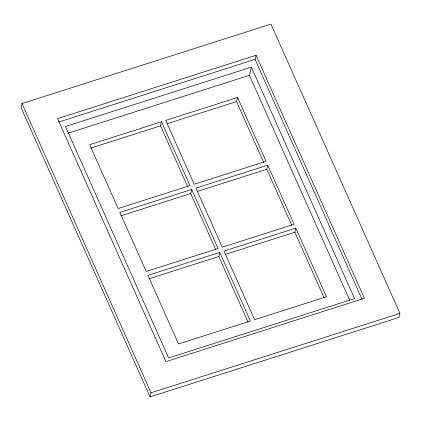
<?xml version="1.0" encoding="UTF-8"?>
<svg xmlns="http://www.w3.org/2000/svg" width="421" height="421" viewBox="0 0 421 421"><rect width="100%" height="100%" fill="white"/><g stroke="black" fill="none" stroke-linecap="round" stroke-linejoin="round"><path stroke-width="0.63" d="M22.029 103.545L21.05 107.629L150.06 396.892L398.971 317.455L399.95 313.371L270.94 24.108L22.029 103.545L151.044 392.809L150.06 396.892M187.677 186.703L160.527 125.832L161.506 121.743L89.657 144.677L118.138 208.532L189.987 185.603L161.506 121.743M215.752 249.658L190.724 193.544L191.708 189.461L119.859 212.389L146.213 271.487L218.067 248.558L191.708 189.461M263.725 162.432L236.576 101.561L237.56 97.472L165.706 120.406L194.186 184.261L266.035 161.332L237.56 97.472M349.677 300.173L249.395 75.327L251.358 67.155L65.434 126.489L168.658 357.934L354.582 298.594L251.358 67.155M362.102 299.363L255.073 59.377L256.052 55.293L57.556 118.638L165.927 361.623L364.423 298.273L256.052 55.293M248.074 322.128L218.804 256.5L219.783 252.416L147.934 275.345L178.536 343.957L250.384 321.028L219.783 252.416M291.806 225.388L266.777 169.274L267.756 165.185L195.907 188.119L222.267 247.216L294.116 224.288L267.756 165.185M324.128 297.858L294.853 232.229L295.837 228.14L223.988 251.074L254.589 319.686L326.438 296.758L295.837 228.14M58.456 122.127L255.073 59.377M67.855 133.262L249.395 75.327M90.552 148.166L160.527 125.832M167.226 123.695L236.576 101.561M120.748 215.878L190.724 193.544M197.428 191.408L266.777 169.274M149.455 278.634L218.804 256.5M224.877 254.563L294.853 232.229M151.044 392.809L399.95 313.371"/></g></svg>
